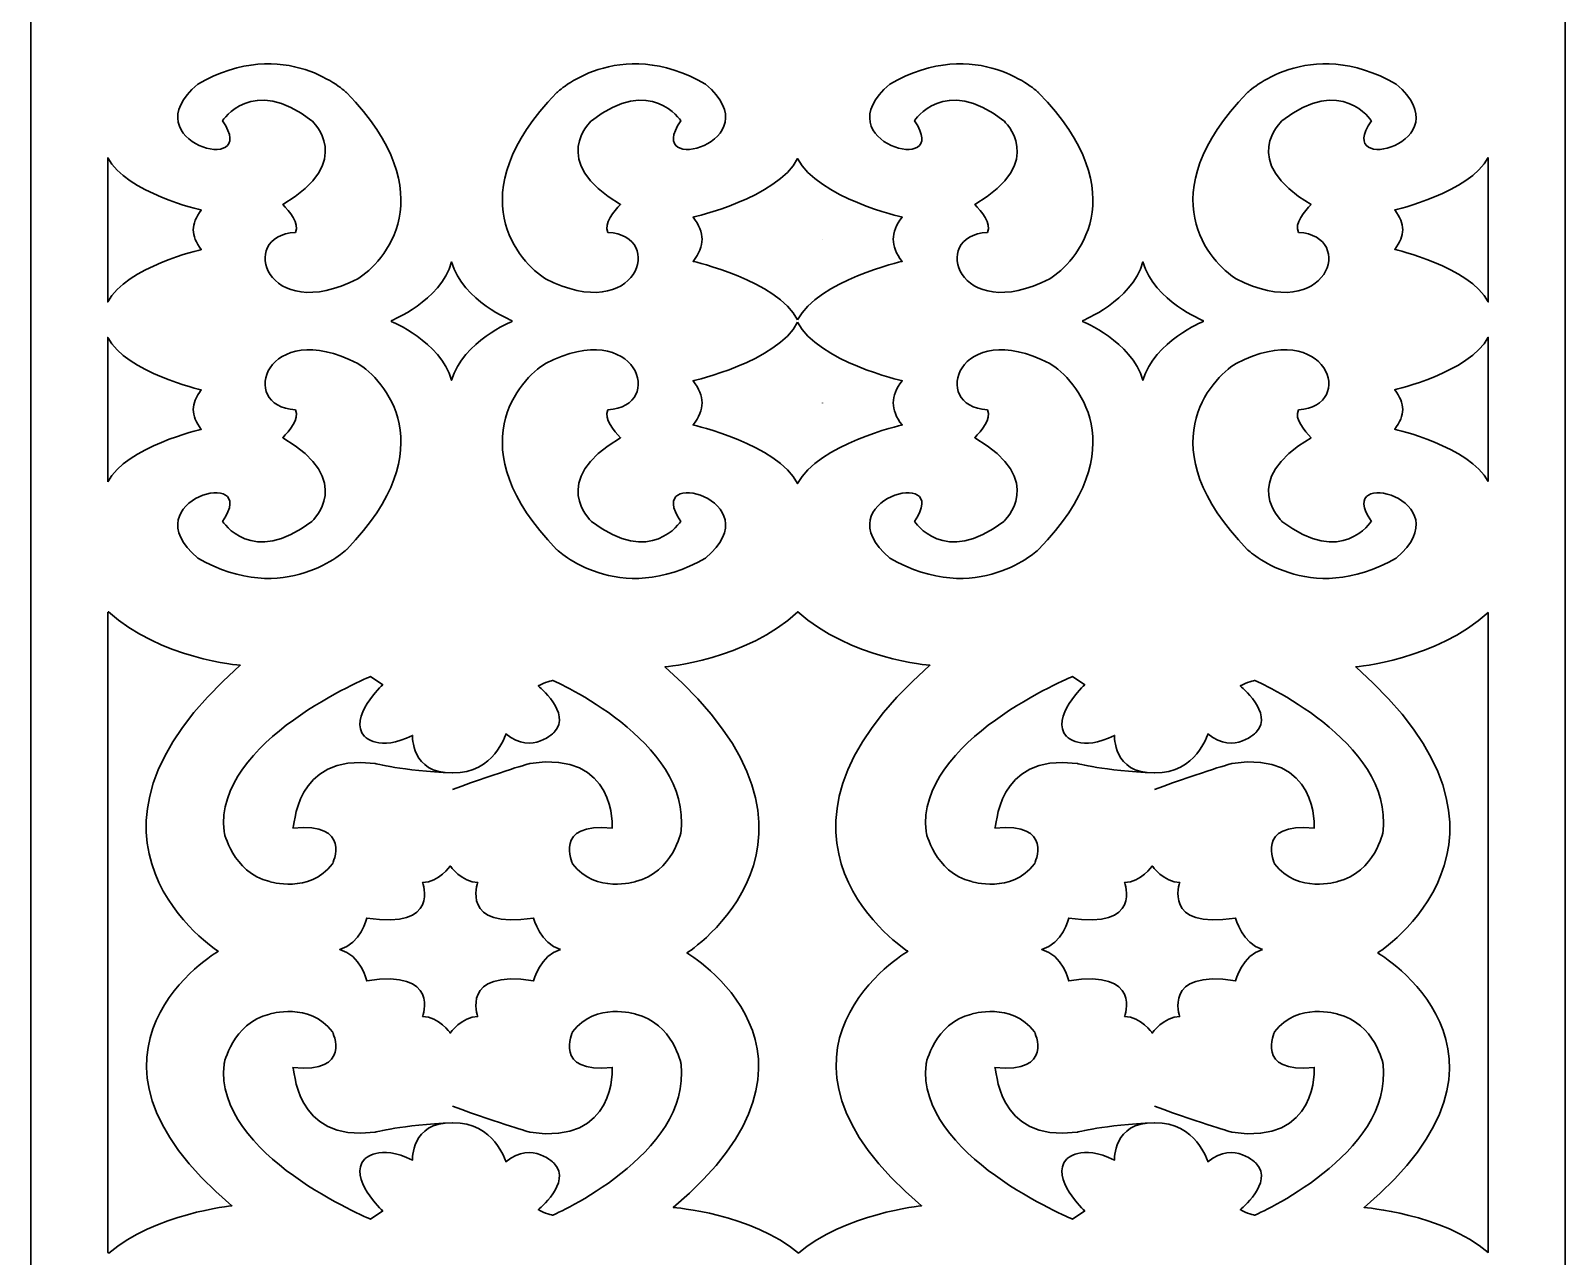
# Model space of a CAD drawing. Header units: centimetres. Extents: x 13.9 to 20, y -9 to 9.
# Drawn here: x 13.9 to 19.96, y -3.69 to 1.14 of the extents above; entities that cross this region are included whole.
import ezdxf

# ---------------------------------------------------------------- set-up
doc = ezdxf.new("R2010")
doc.units = ezdxf.units.CM
doc.header["$MEASUREMENT"] = 0
doc.layers.add('layer 1', color=7, linetype='Continuous')

msp = doc.modelspace()

# ---------------------------------------------------------------- linework, layer by layer
at = {"layer": 'layer 1', "color": 250, "lineweight": 30}
for points, knots in [([(13.90132, -9.00021), (13.90132, -9.00021), (13.90132, 9.00077), (13.90132, 9.00077), (13.90132, 9.00077), (13.90132, 9.00077), (19.95744, 9.00077), (19.95744, 9.00077), (19.95744, 9.00077), (19.95744, 9.00077), (19.95744, -9.00021), (19.95744, -9.00021), (19.95744, -9.00021), (19.95744, -9.00021), (13.90132, -9.00021), (13.90132, -9.00021)], [0, 0, 0, 0, 0.2, 0.2, 0.2, 0.2, 0.4, 0.4, 0.4, 0.4, 0.6, 0.6, 0.6, 0.6, 1, 1, 1, 1]), ([(14.9461, 0.34764), (14.71472, 0.33522), (14.82998, -0.02216), (15.19199, 0.16473), (15.19199, 0.16473), (15.29365, 0.22636), (15.54056, 0.49539), (15.14827, 0.89875), (15.14827, 0.89875), (15.14827, 0.89875), (14.90584, 1.13172), (14.56055, 0.93267), (14.56055, 0.93267), (14.29037, 0.70392), (14.81275, 0.56445), (14.65851, 0.78792), (14.65851, 0.78792), (14.65851, 0.78792), (14.77605, 0.97112), (15.01114, 0.78792), (15.01114, 0.78792), (15.01114, 0.78792), (15.18745, 0.62732), (14.89604, 0.45769), (14.89604, 0.45769), (14.92125, 0.43068), (14.96384, 0.38385), (14.9461, 0.34764)], [0, 0, 0, 0, 0.125, 0.125, 0.125, 0.125, 0.25, 0.25, 0.25, 0.25, 0.375, 0.375, 0.375, 0.375, 0.5, 0.5, 0.5, 0.5, 0.625, 0.625, 0.625, 0.625, 0.75, 0.75, 0.75, 0.75, 1, 1, 1, 1]), ([(16.17908, 0.34764), (16.41046, 0.33522), (16.2952, -0.02216), (15.93319, 0.16473), (15.93319, 0.16473), (15.83153, 0.22636), (15.58462, 0.49539), (15.97691, 0.89875), (15.97691, 0.89875), (15.97691, 0.89875), (16.21934, 1.13172), (16.56462, 0.93267), (16.56462, 0.93267), (16.83481, 0.70392), (16.31244, 0.56445), (16.46667, 0.78792), (16.46667, 0.78792), (16.46667, 0.78792), (16.34913, 0.97112), (16.11404, 0.78792), (16.11404, 0.78792), (16.11404, 0.78792), (15.93773, 0.62732), (16.22914, 0.45769), (16.22914, 0.45769), (16.20393, 0.43068), (16.16134, 0.38385), (16.17908, 0.34764)], [0, 0, 0, 0, 0.125, 0.125, 0.125, 0.125, 0.25, 0.25, 0.25, 0.25, 0.375, 0.375, 0.375, 0.375, 0.5, 0.5, 0.5, 0.5, 0.625, 0.625, 0.625, 0.625, 0.75, 0.75, 0.75, 0.75, 1, 1, 1, 1]), ([(17.6768, 0.34764), (17.44542, 0.33522), (17.56069, -0.02216), (17.92269, 0.16473), (17.92269, 0.16473), (18.02436, 0.22636), (18.27126, 0.49539), (17.87898, 0.89875), (17.87898, 0.89875), (17.87898, 0.89875), (17.63654, 1.13172), (17.29126, 0.93267), (17.29126, 0.93267), (17.02107, 0.70392), (17.54345, 0.56445), (17.38921, 0.78792), (17.38921, 0.78792), (17.38921, 0.78792), (17.50675, 0.97112), (17.74184, 0.78792), (17.74184, 0.78792), (17.74184, 0.78792), (17.91816, 0.62732), (17.62675, 0.45769), (17.62675, 0.45769), (17.65195, 0.43068), (17.69455, 0.38385), (17.6768, 0.34764)], [0, 0, 0, 0, 0.125, 0.125, 0.125, 0.125, 0.25, 0.25, 0.25, 0.25, 0.375, 0.375, 0.375, 0.375, 0.5, 0.5, 0.5, 0.5, 0.625, 0.625, 0.625, 0.625, 0.75, 0.75, 0.75, 0.75, 1, 1, 1, 1]), ([(18.90437, 0.34764), (19.13576, 0.33522), (19.02049, -0.02216), (18.65849, 0.16473), (18.65849, 0.16473), (18.55682, 0.22636), (18.30992, 0.49539), (18.7022, 0.89875), (18.7022, 0.89875), (18.7022, 0.89875), (18.94464, 1.13172), (19.28992, 0.93267), (19.28992, 0.93267), (19.56011, 0.70392), (19.03773, 0.56445), (19.19197, 0.78792), (19.19197, 0.78792), (19.19197, 0.78792), (19.07442, 0.97112), (18.83934, 0.78792), (18.83934, 0.78792), (18.83934, 0.78792), (18.66302, 0.62732), (18.95443, 0.45769), (18.95443, 0.45769), (18.92923, 0.43068), (18.88663, 0.38385), (18.90437, 0.34764)], [0, 0, 0, 0, 0.125, 0.125, 0.125, 0.125, 0.25, 0.25, 0.25, 0.25, 0.375, 0.375, 0.375, 0.375, 0.5, 0.5, 0.5, 0.5, 0.625, 0.625, 0.625, 0.625, 0.75, 0.75, 0.75, 0.75, 1, 1, 1, 1]), ([(14.20552, 0.64269), (14.20557, 0.64258), (14.20563, 0.64248), (14.20568, 0.64238), (14.20568, 0.64238), (14.27717, 0.50375), (14.57471, 0.43565), (14.57471, 0.43565), (14.57471, 0.43565), (14.55241, 0.40872), (14.54406, 0.38179), (14.54295, 0.35771), (14.54295, 0.35771), (14.54406, 0.33362), (14.55241, 0.3067), (14.57471, 0.27976), (14.57471, 0.27976), (14.57471, 0.27976), (14.27705, 0.21163), (14.20564, 0.07295), (14.20564, 0.07295), (14.2056, 0.07287), (14.20556, 0.0728), (14.20552, 0.07273), (14.20552, 0.07273), (14.20552, 0.07273), (14.20552, 0.64269), (14.20552, 0.64269)], [0, 0, 0, 0, 0.125, 0.125, 0.125, 0.125, 0.25, 0.25, 0.25, 0.25, 0.375, 0.375, 0.375, 0.375, 0.5, 0.5, 0.5, 0.5, 0.625, 0.625, 0.625, 0.625, 0.75, 0.75, 0.75, 0.75, 1, 1, 1, 1]), ([(16.92794, 0.00199), (17.00752, 0.15714), (17.34051, 0.23335), (17.34051, 0.23335), (17.34051, 0.23335), (17.3156, 0.26345), (17.30627, 0.29354), (17.30502, 0.32045), (17.30502, 0.32045), (17.30627, 0.34737), (17.3156, 0.37746), (17.34051, 0.40756), (17.34051, 0.40756), (17.34051, 0.40756), (17.00752, 0.48377), (16.92794, 0.63892), (16.92794, 0.63892), (16.84836, 0.48377), (16.51537, 0.40756), (16.51537, 0.40756), (16.51537, 0.40756), (16.54029, 0.37746), (16.54961, 0.34737), (16.55087, 0.32045), (16.55087, 0.32045), (16.54961, 0.29354), (16.54029, 0.26345), (16.51537, 0.23335), (16.51537, 0.23335), (16.51537, 0.23335), (16.84836, 0.15714), (16.92794, 0.00199)], [0, 0, 0, 0, 0.1111111, 0.1111111, 0.1111111, 0.1111111, 0.2222222, 0.2222222, 0.2222222, 0.2222222, 0.3333333, 0.3333333, 0.3333333, 0.3333333, 0.4444444, 0.4444444, 0.4444444, 0.4444444, 0.5555556, 0.5555556, 0.5555556, 0.5555556, 0.6666667, 0.6666667, 0.6666667, 0.6666667, 0.7777778, 0.7777778, 0.7777778, 0.7777778, 1, 1, 1, 1]), ([(19.65324, 0.64331), (19.65319, 0.64321), (19.65313, 0.64311), (19.65307, 0.64301), (19.65307, 0.64301), (19.58158, 0.50438), (19.28405, 0.43628), (19.28405, 0.43628), (19.28405, 0.43628), (19.30634, 0.40935), (19.31469, 0.38242), (19.31581, 0.35834), (19.31581, 0.35834), (19.31469, 0.33425), (19.30634, 0.30732), (19.28405, 0.28039), (19.28405, 0.28039), (19.28405, 0.28039), (19.58171, 0.21226), (19.65312, 0.07357), (19.65312, 0.07357), (19.65316, 0.0735), (19.6532, 0.07343), (19.65324, 0.07336), (19.65324, 0.07336), (19.65324, 0.07336), (19.65324, 0.64331), (19.65324, 0.64331)], [0, 0, 0, 0, 0.125, 0.125, 0.125, 0.125, 0.25, 0.25, 0.25, 0.25, 0.375, 0.375, 0.375, 0.375, 0.5, 0.5, 0.5, 0.5, 0.625, 0.625, 0.625, 0.625, 0.75, 0.75, 0.75, 0.75, 1, 1, 1, 1]), ([(15.79949, -0.00245), (15.79956, -0.00229), (15.79963, -0.00213), (15.79971, -0.00197), (15.79971, -0.00197), (15.79992, -0.00151), (15.80014, -0.00105), (15.80036, -0.00059), (15.80036, -0.00059), (15.80036, -0.00059), (15.60845, 0.07562), (15.56259, 0.23077), (15.56259, 0.23077), (15.51673, 0.07562), (15.32482, -0.00059), (15.32482, -0.00059), (15.32482, -0.00059), (15.32504, -0.00105), (15.32526, -0.00152), (15.32548, -0.00198), (15.32548, -0.00198), (15.32555, -0.00214), (15.32562, -0.00229), (15.3257, -0.00245), (15.3257, -0.00245), (15.32562, -0.0026), (15.32555, -0.00275), (15.32548, -0.00291), (15.32548, -0.00291), (15.32526, -0.00337), (15.32504, -0.00383), (15.32482, -0.0043), (15.32482, -0.0043), (15.32482, -0.0043), (15.51672, -0.08051), (15.56259, -0.23567), (15.56259, -0.23567), (15.60845, -0.08051), (15.80036, -0.0043), (15.80036, -0.0043), (15.80036, -0.0043), (15.80014, -0.00384), (15.79992, -0.00338), (15.79971, -0.00293), (15.79971, -0.00293), (15.79963, -0.00276), (15.79956, -0.0026), (15.79949, -0.00245)], [0, 0, 0, 0, 0.0769231, 0.0769231, 0.0769231, 0.0769231, 0.1538462, 0.1538462, 0.1538462, 0.1538462, 0.2307692, 0.2307692, 0.2307692, 0.2307692, 0.3076923, 0.3076923, 0.3076923, 0.3076923, 0.3846154, 0.3846154, 0.3846154, 0.3846154, 0.4615385, 0.4615385, 0.4615385, 0.4615385, 0.5384615, 0.5384615, 0.5384615, 0.5384615, 0.6153846, 0.6153846, 0.6153846, 0.6153846, 0.6923077, 0.6923077, 0.6923077, 0.6923077, 0.7692308, 0.7692308, 0.7692308, 0.7692308, 0.8461538, 0.8461538, 0.8461538, 0.8461538, 1, 1, 1, 1]), ([(18.52749, -0.00245), (18.52756, -0.0026), (18.52763, -0.00276), (18.52771, -0.00293), (18.52771, -0.00293), (18.52792, -0.00338), (18.52814, -0.00384), (18.52836, -0.0043), (18.52836, -0.0043), (18.52836, -0.0043), (18.33645, -0.08051), (18.29059, -0.23567), (18.29059, -0.23567), (18.24472, -0.08051), (18.05282, -0.0043), (18.05282, -0.0043), (18.05282, -0.0043), (18.05304, -0.00383), (18.05326, -0.00337), (18.05348, -0.00291), (18.05348, -0.00291), (18.05355, -0.00275), (18.05362, -0.0026), (18.05369, -0.00245), (18.05369, -0.00245), (18.05362, -0.00229), (18.05355, -0.00214), (18.05348, -0.00198), (18.05348, -0.00198), (18.05326, -0.00152), (18.05304, -0.00105), (18.05282, -0.00059), (18.05282, -0.00059), (18.05282, -0.00059), (18.24472, 0.07562), (18.29059, 0.23077), (18.29059, 0.23077), (18.33645, 0.07562), (18.52836, -0.00059), (18.52836, -0.00059), (18.52836, -0.00059), (18.52814, -0.00105), (18.52792, -0.00151), (18.52771, -0.00197), (18.52771, -0.00197), (18.52763, -0.00213), (18.52756, -0.00229), (18.52749, -0.00245)], [0, 0, 0, 0, 0.0769231, 0.0769231, 0.0769231, 0.0769231, 0.1538462, 0.1538462, 0.1538462, 0.1538462, 0.2307692, 0.2307692, 0.2307692, 0.2307692, 0.3076923, 0.3076923, 0.3076923, 0.3076923, 0.3846154, 0.3846154, 0.3846154, 0.3846154, 0.4615385, 0.4615385, 0.4615385, 0.4615385, 0.5384615, 0.5384615, 0.5384615, 0.5384615, 0.6153846, 0.6153846, 0.6153846, 0.6153846, 0.6923077, 0.6923077, 0.6923077, 0.6923077, 0.7692308, 0.7692308, 0.7692308, 0.7692308, 0.8461538, 0.8461538, 0.8461538, 0.8461538, 1, 1, 1, 1]), ([(14.9461, -0.35253), (14.71472, -0.34011), (14.82998, 0.01727), (15.19199, -0.16963), (15.19199, -0.16963), (15.29365, -0.23125), (15.54056, -0.50028), (15.14827, -0.90364), (15.14827, -0.90364), (15.14827, -0.90364), (14.90584, -1.1366), (14.56055, -0.93756), (14.56055, -0.93756), (14.29037, -0.70881), (14.81275, -0.56935), (14.65851, -0.79281), (14.65851, -0.79281), (14.65851, -0.79281), (14.77605, -0.97602), (15.01114, -0.79281), (15.01114, -0.79281), (15.01114, -0.79281), (15.18745, -0.63221), (14.89604, -0.46258), (14.89604, -0.46258), (14.92125, -0.43557), (14.96384, -0.38874), (14.9461, -0.35253)], [0, 0, 0, 0, 0.125, 0.125, 0.125, 0.125, 0.25, 0.25, 0.25, 0.25, 0.375, 0.375, 0.375, 0.375, 0.5, 0.5, 0.5, 0.5, 0.625, 0.625, 0.625, 0.625, 0.75, 0.75, 0.75, 0.75, 1, 1, 1, 1]), ([(16.17908, -0.35253), (16.41046, -0.34011), (16.2952, 0.01727), (15.93319, -0.16963), (15.93319, -0.16963), (15.83153, -0.23125), (15.58462, -0.50028), (15.97691, -0.90364), (15.97691, -0.90364), (15.97691, -0.90364), (16.21934, -1.1366), (16.56462, -0.93756), (16.56462, -0.93756), (16.83481, -0.70881), (16.31244, -0.56935), (16.46667, -0.79281), (16.46667, -0.79281), (16.46667, -0.79281), (16.34913, -0.97602), (16.11404, -0.79281), (16.11404, -0.79281), (16.11404, -0.79281), (15.93773, -0.63221), (16.22914, -0.46258), (16.22914, -0.46258), (16.20393, -0.43557), (16.16134, -0.38874), (16.17908, -0.35253)], [0, 0, 0, 0, 0.125, 0.125, 0.125, 0.125, 0.25, 0.25, 0.25, 0.25, 0.375, 0.375, 0.375, 0.375, 0.5, 0.5, 0.5, 0.5, 0.625, 0.625, 0.625, 0.625, 0.75, 0.75, 0.75, 0.75, 1, 1, 1, 1]), ([(17.6768, -0.35253), (17.44542, -0.34011), (17.56069, 0.01727), (17.92269, -0.16963), (17.92269, -0.16963), (18.02436, -0.23125), (18.27126, -0.50028), (17.87898, -0.90364), (17.87898, -0.90364), (17.87898, -0.90364), (17.63654, -1.1366), (17.29126, -0.93756), (17.29126, -0.93756), (17.02107, -0.70881), (17.54345, -0.56935), (17.38921, -0.79281), (17.38921, -0.79281), (17.38921, -0.79281), (17.50675, -0.97602), (17.74184, -0.79281), (17.74184, -0.79281), (17.74184, -0.79281), (17.91816, -0.63221), (17.62675, -0.46258), (17.62675, -0.46258), (17.65195, -0.43557), (17.69455, -0.38874), (17.6768, -0.35253)], [0, 0, 0, 0, 0.125, 0.125, 0.125, 0.125, 0.25, 0.25, 0.25, 0.25, 0.375, 0.375, 0.375, 0.375, 0.5, 0.5, 0.5, 0.5, 0.625, 0.625, 0.625, 0.625, 0.75, 0.75, 0.75, 0.75, 1, 1, 1, 1]), ([(18.90437, -0.35253), (19.13576, -0.34011), (19.02049, 0.01727), (18.65849, -0.16963), (18.65849, -0.16963), (18.55682, -0.23125), (18.30992, -0.50028), (18.7022, -0.90364), (18.7022, -0.90364), (18.7022, -0.90364), (18.94464, -1.1366), (19.28992, -0.93756), (19.28992, -0.93756), (19.56011, -0.70881), (19.03773, -0.56935), (19.19197, -0.79281), (19.19197, -0.79281), (19.19197, -0.79281), (19.07442, -0.97602), (18.83934, -0.79281), (18.83934, -0.79281), (18.83934, -0.79281), (18.66302, -0.63221), (18.95443, -0.46258), (18.95443, -0.46258), (18.92923, -0.43557), (18.88663, -0.38874), (18.90437, -0.35253)], [0, 0, 0, 0, 0.125, 0.125, 0.125, 0.125, 0.25, 0.25, 0.25, 0.25, 0.375, 0.375, 0.375, 0.375, 0.5, 0.5, 0.5, 0.5, 0.625, 0.625, 0.625, 0.625, 0.75, 0.75, 0.75, 0.75, 1, 1, 1, 1]), ([(16.92794, -0.00688), (17.00752, -0.16203), (17.34051, -0.23824), (17.34051, -0.23824), (17.34051, -0.23824), (17.3156, -0.26834), (17.30627, -0.29843), (17.30502, -0.32534), (17.30502, -0.32534), (17.30627, -0.35226), (17.3156, -0.38235), (17.34051, -0.41245), (17.34051, -0.41245), (17.34051, -0.41245), (17.00752, -0.48866), (16.92794, -0.64381), (16.92794, -0.64381), (16.84836, -0.48866), (16.51537, -0.41245), (16.51537, -0.41245), (16.51537, -0.41245), (16.54029, -0.38235), (16.54961, -0.35226), (16.55087, -0.32534), (16.55087, -0.32534), (16.54961, -0.29843), (16.54029, -0.26834), (16.51537, -0.23824), (16.51537, -0.23824), (16.51537, -0.23824), (16.84836, -0.16203), (16.92794, -0.00688)], [0, 0, 0, 0, 0.1111111, 0.1111111, 0.1111111, 0.1111111, 0.2222222, 0.2222222, 0.2222222, 0.2222222, 0.3333333, 0.3333333, 0.3333333, 0.3333333, 0.4444444, 0.4444444, 0.4444444, 0.4444444, 0.5555556, 0.5555556, 0.5555556, 0.5555556, 0.6666667, 0.6666667, 0.6666667, 0.6666667, 0.7777778, 0.7777778, 0.7777778, 0.7777778, 1, 1, 1, 1]), ([(14.20552, -0.63684), (14.20557, -0.63674), (14.20563, -0.63664), (14.20568, -0.63654), (14.20568, -0.63654), (14.27717, -0.49791), (14.57471, -0.4298), (14.57471, -0.4298), (14.57471, -0.4298), (14.55241, -0.40287), (14.54406, -0.37594), (14.54295, -0.35186), (14.54295, -0.35186), (14.54406, -0.32778), (14.55241, -0.30085), (14.57471, -0.27392), (14.57471, -0.27392), (14.57471, -0.27392), (14.27705, -0.20579), (14.20564, -0.0671), (14.20564, -0.0671), (14.2056, -0.06703), (14.20556, -0.06696), (14.20552, -0.06689), (14.20552, -0.06689), (14.20552, -0.06689), (14.20552, -0.63684), (14.20552, -0.63684)], [0, 0, 0, 0, 0.125, 0.125, 0.125, 0.125, 0.25, 0.25, 0.25, 0.25, 0.375, 0.375, 0.375, 0.375, 0.5, 0.5, 0.5, 0.5, 0.625, 0.625, 0.625, 0.625, 0.75, 0.75, 0.75, 0.75, 1, 1, 1, 1]), ([(19.65324, -0.63621), (19.65319, -0.63611), (19.65313, -0.63601), (19.65307, -0.63591), (19.65307, -0.63591), (19.58158, -0.49728), (19.28405, -0.42918), (19.28405, -0.42918), (19.28405, -0.42918), (19.30634, -0.40225), (19.31469, -0.37532), (19.31581, -0.35123), (19.31581, -0.35123), (19.31469, -0.32715), (19.30634, -0.30022), (19.28405, -0.27329), (19.28405, -0.27329), (19.28405, -0.27329), (19.58171, -0.20516), (19.65312, -0.06647), (19.65312, -0.06647), (19.65316, -0.0664), (19.6532, -0.06633), (19.65324, -0.06626), (19.65324, -0.06626), (19.65324, -0.06626), (19.65324, -0.63621), (19.65324, -0.63621)], [0, 0, 0, 0, 0.125, 0.125, 0.125, 0.125, 0.25, 0.25, 0.25, 0.25, 0.375, 0.375, 0.375, 0.375, 0.5, 0.5, 0.5, 0.5, 0.625, 0.625, 0.625, 0.625, 0.75, 0.75, 0.75, 0.75, 1, 1, 1, 1]), ([(14.20945, -3.68182), (14.38958, -3.52523), (14.69561, -3.49439), (14.69561, -3.49439), (14.69561, -3.49439), (13.96981, -2.88272), (14.6416, -2.48987), (14.6416, -2.48987), (14.6416, -2.48987), (14.6416, -2.48987), (13.94704, -2.04573), (14.72842, -1.36102), (14.72842, -1.36102), (14.72842, -1.36102), (14.41164, -1.33528), (14.2078, -1.14989), (14.2078, -1.14989), (14.20704, -1.15058), (14.20628, -1.15126), (14.20552, -1.15196), (14.20552, -1.15196), (14.20552, -1.15196), (14.20552, -3.67848), (14.20552, -3.67848), (14.20552, -3.67848), (14.20683, -3.67959), (14.20815, -3.68069), (14.20945, -3.68182)], [0, 0, 0, 0, 0.125, 0.125, 0.125, 0.125, 0.25, 0.25, 0.25, 0.25, 0.375, 0.375, 0.375, 0.375, 0.5, 0.5, 0.5, 0.5, 0.625, 0.625, 0.625, 0.625, 0.75, 0.75, 0.75, 0.75, 1, 1, 1, 1]), ([(16.93082, -3.68182), (17.11095, -3.52523), (17.41699, -3.49439), (17.41699, -3.49439), (17.41699, -3.49439), (16.69118, -2.88272), (17.36298, -2.48987), (17.36298, -2.48987), (17.36298, -2.48987), (17.36298, -2.48987), (16.66841, -2.04573), (17.4498, -1.36103), (17.4498, -1.36103), (17.4498, -1.36103), (17.13302, -1.33528), (16.92918, -1.14989), (16.92918, -1.14989), (16.72555, -1.33945), (16.40399, -1.36747), (16.40399, -1.36747), (16.40399, -1.36747), (17.18538, -2.05218), (16.49082, -2.49632), (16.49082, -2.49632), (16.49082, -2.49632), (16.49082, -2.49632), (17.16261, -2.88917), (16.4368, -3.50084), (16.4368, -3.50084), (16.4368, -3.50084), (16.75069, -3.52523), (16.93082, -3.68182)], [0, 0, 0, 0, 0.1111111, 0.1111111, 0.1111111, 0.1111111, 0.2222222, 0.2222222, 0.2222222, 0.2222222, 0.3333333, 0.3333333, 0.3333333, 0.3333333, 0.4444444, 0.4444444, 0.4444444, 0.4444444, 0.5555556, 0.5555556, 0.5555556, 0.5555556, 0.6666667, 0.6666667, 0.6666667, 0.6666667, 0.7777778, 0.7777778, 0.7777778, 0.7777778, 1, 1, 1, 1]), ([(19.65324, -1.15196), (19.65316, -1.15203), (19.65308, -1.1521), (19.65301, -1.15217), (19.65301, -1.15217), (19.44926, -1.33966), (19.13034, -1.36747), (19.13034, -1.36747), (19.13034, -1.36747), (19.91172, -2.05218), (19.21716, -2.49632), (19.21716, -2.49632), (19.21716, -2.49632), (19.21716, -2.49632), (19.88895, -2.88917), (19.16314, -3.50084), (19.16314, -3.50084), (19.16314, -3.50084), (19.47201, -3.52486), (19.6528, -3.67811), (19.6528, -3.67811), (19.65294, -3.67823), (19.65309, -3.67836), (19.65324, -3.67848), (19.65324, -3.67848), (19.65324, -3.67848), (19.65324, -1.15196), (19.65324, -1.15196)], [0, 0, 0, 0, 0.125, 0.125, 0.125, 0.125, 0.25, 0.25, 0.25, 0.25, 0.375, 0.375, 0.375, 0.375, 0.5, 0.5, 0.5, 0.5, 0.625, 0.625, 0.625, 0.625, 0.75, 0.75, 0.75, 0.75, 1, 1, 1, 1]), ([(15.5654, -1.78542), (15.56539, -1.78542), (15.56538, -1.78542), (15.56537, -1.78542), (15.56537, -1.78542), (15.40119, -1.78889), (15.40812, -1.63804), (15.40812, -1.63804), (15.40812, -1.63804), (15.27465, -1.70398), (15.21887, -1.64138), (15.21887, -1.64138), (15.21887, -1.64138), (15.15093, -1.56816), (15.29057, -1.43768), (15.29057, -1.43768), (15.29057, -1.43768), (15.29057, -1.43768), (15.2418, -1.40565), (15.2418, -1.40565), (15.2418, -1.40565), (15.2418, -1.40565), (14.62437, -1.65867), (14.66422, -2.01709), (14.66422, -2.01709), (14.66422, -2.01709), (14.69568, -2.17789), (14.84461, -2.2147), (14.84461, -2.2147), (14.84461, -2.2147), (15.00055, -2.26406), (15.0924, -2.14452), (15.0924, -2.14452), (15.0924, -2.14452), (15.17173, -1.9787), (14.93584, -2.00377), (14.93584, -2.00377), (14.94491, -2.00935), (14.93477, -1.70624), (15.26015, -1.74834), (15.26015, -1.74834), (15.26015, -1.74834), (15.36548, -1.77736), (15.5654, -1.78542)], [0, 0, 0, 0, 0.0833333, 0.0833333, 0.0833333, 0.0833333, 0.1666667, 0.1666667, 0.1666667, 0.1666667, 0.25, 0.25, 0.25, 0.25, 0.3333333, 0.3333333, 0.3333333, 0.3333333, 0.4166667, 0.4166667, 0.4166667, 0.4166667, 0.5, 0.5, 0.5, 0.5, 0.5833333, 0.5833333, 0.5833333, 0.5833333, 0.6666667, 0.6666667, 0.6666667, 0.6666667, 0.75, 0.75, 0.75, 0.75, 0.8333333, 0.8333333, 0.8333333, 0.8333333, 1, 1, 1, 1]), ([(15.56682, -1.78542), (15.73102, -1.7889), (15.77631, -1.63201), (15.77631, -1.63201), (15.77631, -1.63201), (15.88389, -1.71743), (15.96882, -1.62329), (15.96882, -1.62329), (15.96882, -1.62329), (16.03677, -1.55008), (15.90422, -1.44264), (15.90422, -1.44264), (15.90422, -1.44264), (15.92735, -1.42795), (15.96258, -1.42124), (15.96258, -1.42124), (15.96258, -1.42124), (15.96258, -1.42124), (16.50785, -1.65867), (16.46799, -2.01709), (16.46799, -2.01709), (16.46799, -2.01709), (16.43653, -2.17789), (16.2876, -2.2147), (16.2876, -2.2147), (16.2876, -2.2147), (16.13166, -2.26406), (16.03981, -2.14452), (16.03981, -2.14452), (16.03981, -2.14452), (15.96048, -1.9787), (16.19637, -2.00377), (16.19637, -2.00377), (16.19637, -2.00377), (16.21474, -1.69558), (15.87206, -1.74834), (15.87206, -1.74834), (15.87206, -1.74834), (15.76673, -1.77736), (15.56611, -1.85089)], [0, 0, 0, 0, 0.0909091, 0.0909091, 0.0909091, 0.0909091, 0.1818182, 0.1818182, 0.1818182, 0.1818182, 0.2727273, 0.2727273, 0.2727273, 0.2727273, 0.3636364, 0.3636364, 0.3636364, 0.3636364, 0.4545455, 0.4545455, 0.4545455, 0.4545455, 0.5454545, 0.5454545, 0.5454545, 0.5454545, 0.6363636, 0.6363636, 0.6363636, 0.6363636, 0.7272727, 0.7272727, 0.7272727, 0.7272727, 0.8181818, 0.8181818, 0.8181818, 0.8181818, 1, 1, 1, 1]), ([(18.33574, -1.78542), (18.33574, -1.78542), (18.33573, -1.78542), (18.33572, -1.78542), (18.33572, -1.78542), (18.17154, -1.78889), (18.17847, -1.63804), (18.17847, -1.63804), (18.17847, -1.63804), (18.045, -1.70398), (17.98922, -1.64138), (17.98922, -1.64138), (17.98922, -1.64138), (17.92127, -1.56816), (18.06092, -1.43768), (18.06092, -1.43768), (18.06092, -1.43768), (18.06092, -1.43768), (18.01214, -1.40565), (18.01214, -1.40565), (18.01214, -1.40565), (18.01214, -1.40565), (17.39471, -1.65867), (17.43457, -2.01709), (17.43457, -2.01709), (17.43457, -2.01709), (17.46603, -2.17789), (17.61496, -2.2147), (17.61496, -2.2147), (17.61496, -2.2147), (17.7709, -2.26406), (17.86275, -2.14452), (17.86275, -2.14452), (17.86275, -2.14452), (17.94207, -1.9787), (17.70619, -2.00377), (17.70619, -2.00377), (17.71525, -2.00935), (17.70512, -1.70624), (18.0305, -1.74834), (18.0305, -1.74834), (18.0305, -1.74834), (18.13583, -1.77736), (18.33574, -1.78542)], [0, 0, 0, 0, 0.0833333, 0.0833333, 0.0833333, 0.0833333, 0.1666667, 0.1666667, 0.1666667, 0.1666667, 0.25, 0.25, 0.25, 0.25, 0.3333333, 0.3333333, 0.3333333, 0.3333333, 0.4166667, 0.4166667, 0.4166667, 0.4166667, 0.5, 0.5, 0.5, 0.5, 0.5833333, 0.5833333, 0.5833333, 0.5833333, 0.6666667, 0.6666667, 0.6666667, 0.6666667, 0.75, 0.75, 0.75, 0.75, 0.8333333, 0.8333333, 0.8333333, 0.8333333, 1, 1, 1, 1]), ([(18.33716, -1.78542), (18.50136, -1.7889), (18.54666, -1.63201), (18.54666, -1.63201), (18.54666, -1.63201), (18.65424, -1.71743), (18.73917, -1.62329), (18.73917, -1.62329), (18.73917, -1.62329), (18.80712, -1.55008), (18.67457, -1.44264), (18.67457, -1.44264), (18.67457, -1.44264), (18.69769, -1.42795), (18.73293, -1.42124), (18.73293, -1.42124), (18.73293, -1.42124), (18.73293, -1.42124), (19.27819, -1.65867), (19.23834, -2.01709), (19.23834, -2.01709), (19.23834, -2.01709), (19.20687, -2.17789), (19.05795, -2.2147), (19.05795, -2.2147), (19.05795, -2.2147), (18.902, -2.26406), (18.81015, -2.14452), (18.81015, -2.14452), (18.81015, -2.14452), (18.73083, -1.9787), (18.96672, -2.00377), (18.96672, -2.00377), (18.96672, -2.00377), (18.98509, -1.69558), (18.64241, -1.74834), (18.64241, -1.74834), (18.64241, -1.74834), (18.53708, -1.77736), (18.33645, -1.85089)], [0, 0, 0, 0, 0.0909091, 0.0909091, 0.0909091, 0.0909091, 0.1818182, 0.1818182, 0.1818182, 0.1818182, 0.2727273, 0.2727273, 0.2727273, 0.2727273, 0.3636364, 0.3636364, 0.3636364, 0.3636364, 0.4545455, 0.4545455, 0.4545455, 0.4545455, 0.5454545, 0.5454545, 0.5454545, 0.5454545, 0.6363636, 0.6363636, 0.6363636, 0.6363636, 0.7272727, 0.7272727, 0.7272727, 0.7272727, 0.8181818, 0.8181818, 0.8181818, 0.8181818, 1, 1, 1, 1]), ([(15.9924, -2.48253), (15.91137, -2.50358), (15.88605, -2.60649), (15.88605, -2.60649), (15.88605, -2.60649), (15.59483, -2.55971), (15.66574, -2.74683), (15.66574, -2.74683), (15.66574, -2.74683), (15.60242, -2.74683), (15.55684, -2.81232), (15.55684, -2.81232), (15.55684, -2.81232), (15.55684, -2.81232), (15.51126, -2.74683), (15.44795, -2.74683), (15.44795, -2.74683), (15.44795, -2.74683), (15.51886, -2.55971), (15.22764, -2.60649), (15.22764, -2.60649), (15.22764, -2.60649), (15.20232, -2.50358), (15.12128, -2.48253), (15.12128, -2.48253), (15.20232, -2.46148), (15.22764, -2.35856), (15.22764, -2.35856), (15.22764, -2.35856), (15.51886, -2.40534), (15.44795, -2.21822), (15.44795, -2.21822), (15.44795, -2.21822), (15.51126, -2.21822), (15.55684, -2.15273), (15.55684, -2.15273), (15.55684, -2.15273), (15.55684, -2.15273), (15.60242, -2.21822), (15.66574, -2.21822), (15.66574, -2.21822), (15.66574, -2.21822), (15.59483, -2.40534), (15.88605, -2.35856), (15.88605, -2.35856), (15.88605, -2.35856), (15.91137, -2.46148), (15.9924, -2.48253)], [0, 0, 0, 0, 0.0769231, 0.0769231, 0.0769231, 0.0769231, 0.1538462, 0.1538462, 0.1538462, 0.1538462, 0.2307692, 0.2307692, 0.2307692, 0.2307692, 0.3076923, 0.3076923, 0.3076923, 0.3076923, 0.3846154, 0.3846154, 0.3846154, 0.3846154, 0.4615385, 0.4615385, 0.4615385, 0.4615385, 0.5384615, 0.5384615, 0.5384615, 0.5384615, 0.6153846, 0.6153846, 0.6153846, 0.6153846, 0.6923077, 0.6923077, 0.6923077, 0.6923077, 0.7692308, 0.7692308, 0.7692308, 0.7692308, 0.8461538, 0.8461538, 0.8461538, 0.8461538, 1, 1, 1, 1]), ([(18.76275, -2.48253), (18.68172, -2.50358), (18.65639, -2.60649), (18.65639, -2.60649), (18.65639, -2.60649), (18.36518, -2.55971), (18.43608, -2.74683), (18.43608, -2.74683), (18.43608, -2.74683), (18.37277, -2.74683), (18.32719, -2.81232), (18.32719, -2.81232), (18.32719, -2.81232), (18.32719, -2.81232), (18.28161, -2.74683), (18.2183, -2.74683), (18.2183, -2.74683), (18.2183, -2.74683), (18.28921, -2.55971), (17.99799, -2.60649), (17.99799, -2.60649), (17.99799, -2.60649), (17.97266, -2.50358), (17.89163, -2.48253), (17.89163, -2.48253), (17.97266, -2.46148), (17.99799, -2.35856), (17.99799, -2.35856), (17.99799, -2.35856), (18.28921, -2.40534), (18.2183, -2.21822), (18.2183, -2.21822), (18.2183, -2.21822), (18.28161, -2.21822), (18.32719, -2.15273), (18.32719, -2.15273), (18.32719, -2.15273), (18.32719, -2.15273), (18.37277, -2.21822), (18.43608, -2.21822), (18.43608, -2.21822), (18.43608, -2.21822), (18.36518, -2.40534), (18.65639, -2.35856), (18.65639, -2.35856), (18.65639, -2.35856), (18.68172, -2.46148), (18.76275, -2.48253)], [0, 0, 0, 0, 0.0769231, 0.0769231, 0.0769231, 0.0769231, 0.1538462, 0.1538462, 0.1538462, 0.1538462, 0.2307692, 0.2307692, 0.2307692, 0.2307692, 0.3076923, 0.3076923, 0.3076923, 0.3076923, 0.3846154, 0.3846154, 0.3846154, 0.3846154, 0.4615385, 0.4615385, 0.4615385, 0.4615385, 0.5384615, 0.5384615, 0.5384615, 0.5384615, 0.6153846, 0.6153846, 0.6153846, 0.6153846, 0.6923077, 0.6923077, 0.6923077, 0.6923077, 0.7692308, 0.7692308, 0.7692308, 0.7692308, 0.8461538, 0.8461538, 0.8461538, 0.8461538, 1, 1, 1, 1]), ([(15.5654, -3.16677), (15.56539, -3.16677), (15.56538, -3.16677), (15.56537, -3.16677), (15.56537, -3.16677), (15.40119, -3.1633), (15.40812, -3.31415), (15.40812, -3.31415), (15.40812, -3.31415), (15.27465, -3.24821), (15.21887, -3.31081), (15.21887, -3.31081), (15.21887, -3.31081), (15.15093, -3.38403), (15.29057, -3.51451), (15.29057, -3.51451), (15.29057, -3.51451), (15.29057, -3.51451), (15.2418, -3.54654), (15.2418, -3.54654), (15.2418, -3.54654), (15.2418, -3.54654), (14.62437, -3.29352), (14.66422, -2.9351), (14.66422, -2.9351), (14.66422, -2.9351), (14.69568, -2.7743), (14.84461, -2.73749), (14.84461, -2.73749), (14.84461, -2.73749), (15.00055, -2.68813), (15.0924, -2.80767), (15.0924, -2.80767), (15.0924, -2.80767), (15.17173, -2.97348), (14.93584, -2.94842), (14.93584, -2.94842), (14.94491, -2.94284), (14.93477, -3.24595), (15.26015, -3.20385), (15.26015, -3.20385), (15.26015, -3.20385), (15.36548, -3.17483), (15.5654, -3.16677)], [0, 0, 0, 0, 0.0833333, 0.0833333, 0.0833333, 0.0833333, 0.1666667, 0.1666667, 0.1666667, 0.1666667, 0.25, 0.25, 0.25, 0.25, 0.3333333, 0.3333333, 0.3333333, 0.3333333, 0.4166667, 0.4166667, 0.4166667, 0.4166667, 0.5, 0.5, 0.5, 0.5, 0.5833333, 0.5833333, 0.5833333, 0.5833333, 0.6666667, 0.6666667, 0.6666667, 0.6666667, 0.75, 0.75, 0.75, 0.75, 0.8333333, 0.8333333, 0.8333333, 0.8333333, 1, 1, 1, 1]), ([(15.56682, -3.16677), (15.73102, -3.16329), (15.77631, -3.32018), (15.77631, -3.32018), (15.77631, -3.32018), (15.88389, -3.23476), (15.96882, -3.3289), (15.96882, -3.3289), (15.96882, -3.3289), (16.03677, -3.40211), (15.90422, -3.50955), (15.90422, -3.50955), (15.90422, -3.50955), (15.92735, -3.52424), (15.96258, -3.53095), (15.96258, -3.53095), (15.96258, -3.53095), (15.96258, -3.53095), (16.50785, -3.29352), (16.46799, -2.9351), (16.46799, -2.9351), (16.46799, -2.9351), (16.43653, -2.7743), (16.2876, -2.73749), (16.2876, -2.73749), (16.2876, -2.73749), (16.13166, -2.68813), (16.03981, -2.80767), (16.03981, -2.80767), (16.03981, -2.80767), (15.96048, -2.97348), (16.19637, -2.94842), (16.19637, -2.94842), (16.19637, -2.94842), (16.21474, -3.2566), (15.87206, -3.20385), (15.87206, -3.20385), (15.87206, -3.20385), (15.76673, -3.17483), (15.56611, -3.1013)], [0, 0, 0, 0, 0.0909091, 0.0909091, 0.0909091, 0.0909091, 0.1818182, 0.1818182, 0.1818182, 0.1818182, 0.2727273, 0.2727273, 0.2727273, 0.2727273, 0.3636364, 0.3636364, 0.3636364, 0.3636364, 0.4545455, 0.4545455, 0.4545455, 0.4545455, 0.5454545, 0.5454545, 0.5454545, 0.5454545, 0.6363636, 0.6363636, 0.6363636, 0.6363636, 0.7272727, 0.7272727, 0.7272727, 0.7272727, 0.8181818, 0.8181818, 0.8181818, 0.8181818, 1, 1, 1, 1]), ([(18.33574, -3.16677), (18.33574, -3.16677), (18.33573, -3.16677), (18.33572, -3.16677), (18.33572, -3.16677), (18.17154, -3.1633), (18.17847, -3.31415), (18.17847, -3.31415), (18.17847, -3.31415), (18.045, -3.24821), (17.98922, -3.31081), (17.98922, -3.31081), (17.98922, -3.31081), (17.92127, -3.38403), (18.06092, -3.51451), (18.06092, -3.51451), (18.06092, -3.51451), (18.06092, -3.51451), (18.01214, -3.54654), (18.01214, -3.54654), (18.01214, -3.54654), (18.01214, -3.54654), (17.39471, -3.29352), (17.43457, -2.9351), (17.43457, -2.9351), (17.43457, -2.9351), (17.46603, -2.7743), (17.61496, -2.73749), (17.61496, -2.73749), (17.61496, -2.73749), (17.7709, -2.68813), (17.86275, -2.80767), (17.86275, -2.80767), (17.86275, -2.80767), (17.94207, -2.97348), (17.70619, -2.94842), (17.70619, -2.94842), (17.71525, -2.94284), (17.70512, -3.24595), (18.0305, -3.20385), (18.0305, -3.20385), (18.0305, -3.20385), (18.13583, -3.17483), (18.33574, -3.16677)], [0, 0, 0, 0, 0.0833333, 0.0833333, 0.0833333, 0.0833333, 0.1666667, 0.1666667, 0.1666667, 0.1666667, 0.25, 0.25, 0.25, 0.25, 0.3333333, 0.3333333, 0.3333333, 0.3333333, 0.4166667, 0.4166667, 0.4166667, 0.4166667, 0.5, 0.5, 0.5, 0.5, 0.5833333, 0.5833333, 0.5833333, 0.5833333, 0.6666667, 0.6666667, 0.6666667, 0.6666667, 0.75, 0.75, 0.75, 0.75, 0.8333333, 0.8333333, 0.8333333, 0.8333333, 1, 1, 1, 1]), ([(18.33716, -3.16677), (18.50136, -3.16329), (18.54666, -3.32018), (18.54666, -3.32018), (18.54666, -3.32018), (18.65424, -3.23476), (18.73917, -3.3289), (18.73917, -3.3289), (18.73917, -3.3289), (18.80712, -3.40211), (18.67457, -3.50955), (18.67457, -3.50955), (18.67457, -3.50955), (18.69769, -3.52424), (18.73293, -3.53095), (18.73293, -3.53095), (18.73293, -3.53095), (18.73293, -3.53095), (19.27819, -3.29352), (19.23834, -2.9351), (19.23834, -2.9351), (19.23834, -2.9351), (19.20687, -2.7743), (19.05795, -2.73749), (19.05795, -2.73749), (19.05795, -2.73749), (18.902, -2.68813), (18.81015, -2.80767), (18.81015, -2.80767), (18.81015, -2.80767), (18.73083, -2.97348), (18.96672, -2.94842), (18.96672, -2.94842), (18.96672, -2.94842), (18.98509, -3.2566), (18.64241, -3.20385), (18.64241, -3.20385), (18.64241, -3.20385), (18.53708, -3.17483), (18.33645, -3.1013)], [0, 0, 0, 0, 0.0909091, 0.0909091, 0.0909091, 0.0909091, 0.1818182, 0.1818182, 0.1818182, 0.1818182, 0.2727273, 0.2727273, 0.2727273, 0.2727273, 0.3636364, 0.3636364, 0.3636364, 0.3636364, 0.4545455, 0.4545455, 0.4545455, 0.4545455, 0.5454545, 0.5454545, 0.5454545, 0.5454545, 0.6363636, 0.6363636, 0.6363636, 0.6363636, 0.7272727, 0.7272727, 0.7272727, 0.7272727, 0.8181818, 0.8181818, 0.8181818, 0.8181818, 1, 1, 1, 1])]:
    msp.add_open_spline(points, degree=3, knots=knots, dxfattribs=at)
for points in [[(17.02613, 0.32045), (17.02612, 0.32067), (17.02611, 0.32089), (17.0261, 0.3211)], [(17.02613, -0.32534), (17.02612, -0.32556), (17.02611, -0.32577), (17.0261, -0.32599)]]:
    msp.add_open_spline(points, degree=3, dxfattribs=at)

doc.saveas('drawing.dxf')
